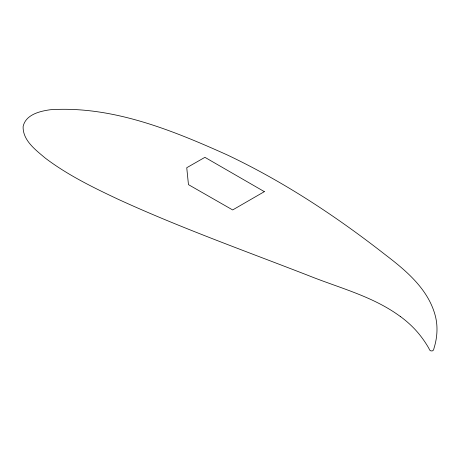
<?xml version="1.0" encoding="UTF-8"?>
<svg xmlns="http://www.w3.org/2000/svg" width="460" height="460" viewBox="0 0 460 460"><rect width="100%" height="100%" fill="white"/><g stroke="black" fill="none" stroke-linecap="round" stroke-linejoin="round"><path stroke-width="0.69" d="M400.579 316.698C373.422 296.504 339.986 288.161 309.045 275.776C245.065 250.878 180.262 227.775 117.817 199.117C92.655 187.255 67.419 174.892 45.166 158.021C35.656 149.92 22.747 140.472 23.109 126.603C25.582 114.563 39.922 111.176 50.358 109.733C112.136 105.702 171.833 130.042 227.108 154.87C283.711 181.66 336.214 216.344 385.468 254.863C406.324 270.785 428.26 289.225 435.263 315.658C438.081 326.301 437.299 337.669 434.039 348.116C434.073 352.003 429.456 351.9 428.852 348.312C426.138 343.545 423.039 338.997 419.6 334.719A160.902 92.897 0 0 0 400.631 316.675M264.356 191.647L232.668 209.944L188.462 184.638L186.743 167.722L204.918 157.331L264.356 191.647"/></g></svg>
